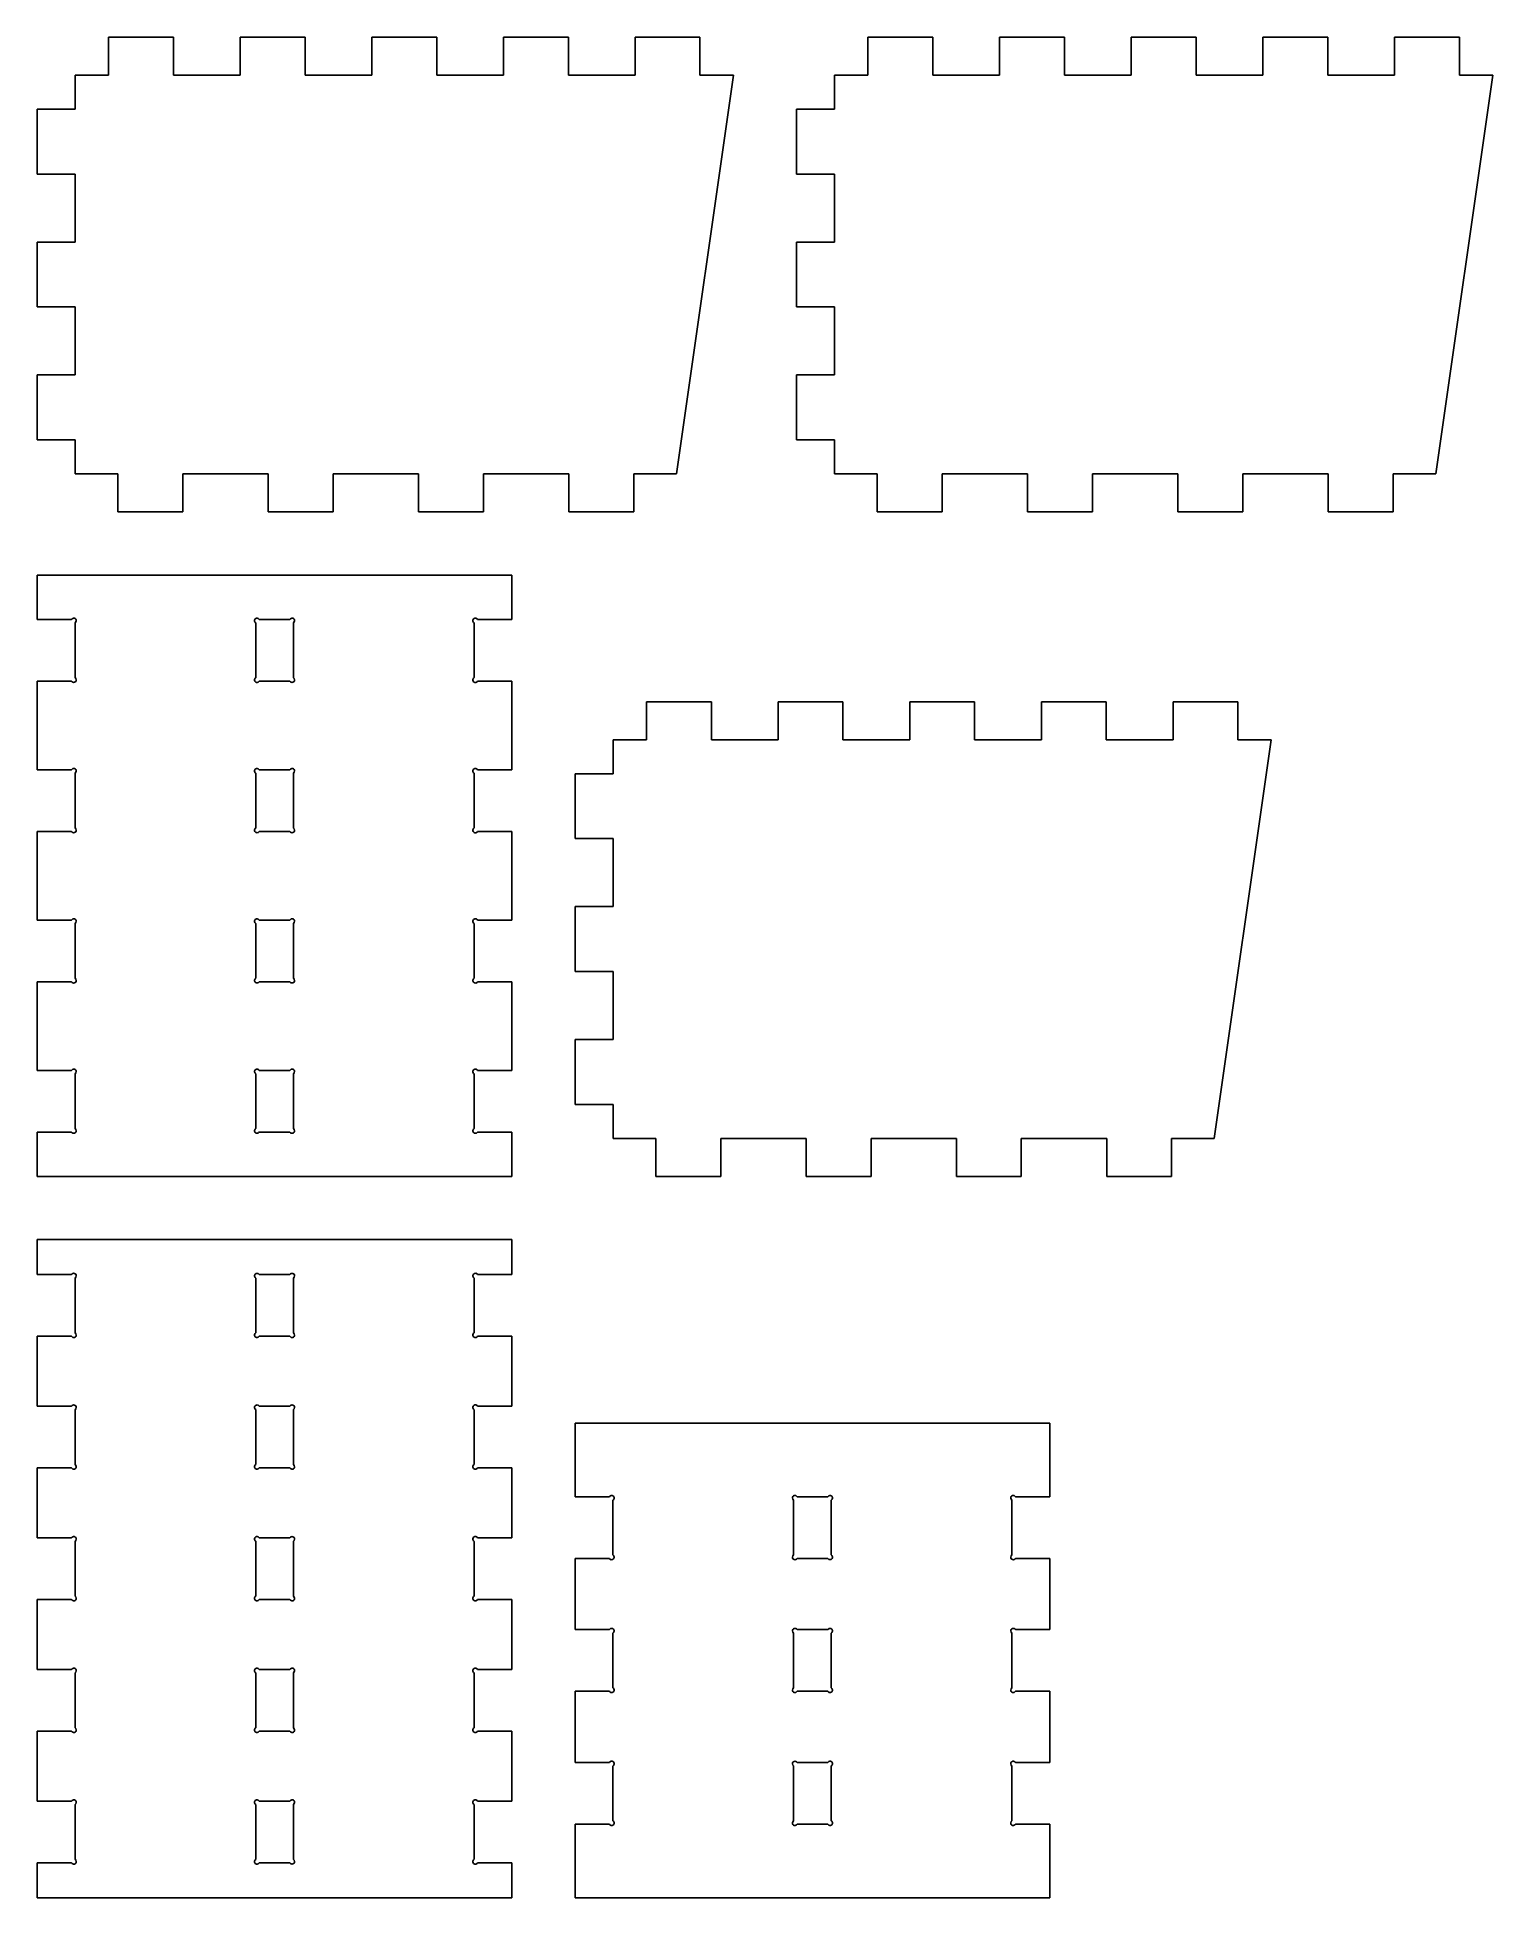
# Model space of a CAD drawing. Extents: x 0 to 230, y 0 to 294.
import ezdxf

# ---------------------------------------------------------------- set-up
doc = ezdxf.new("R2010")
doc.units = 0
doc.header["$MEASUREMENT"] = 0
for name, color, linetype in [('SHAPE2DVIEW', 7, 'CONTINUOUS'), ('SHAPE2DVIEW001', 7, 'CONTINUOUS'), ('SHAPE2DVIEW002', 7, 'CONTINUOUS'), ('SHAPE2DVIEW003', 7, 'CONTINUOUS'), ('SHAPE2DVIEW004', 7, 'CONTINUOUS'), ('SHAPE2DVIEW005', 7, 'CONTINUOUS')]:
    doc.layers.add(name, color=color, linetype=linetype)

msp = doc.modelspace()

# ---------------------------------------------------------------- linework, layer by layer
at = {"layer": 'SHAPE2DVIEW'}
for p, q in [((0, 104), (75, 104)), ((0, 98.475), (0, 104)), ((75, 104), (75, 98.475)), ((0, 98.475), (5.4218, 98.475)), ((5.975, 89.2782), (5.975, 97.9218)), ((34.525, 89.2669), (34.525, 97.9331)), ((35.0669, 98.475), (39.9331, 98.475)), ((40.475, 89.2669), (40.475, 97.9331)), ((69.025, 89.2782), (69.025, 97.9218)), ((69.5782, 98.475), (75, 98.475)), ((0, 88.725), (5.4218, 88.725)), ((0, 77.675), (0, 88.725)), ((35.0669, 88.725), (39.9331, 88.725)), ((69.5782, 88.725), (75, 88.725)), ((75, 88.725), (75, 77.675)), ((0, 77.675), (5.4218, 77.675)), ((5.975, 68.4782), (5.975, 77.1218)), ((34.525, 68.4669), (34.525, 77.1331)), ((35.0669, 77.675), (39.9331, 77.675)), ((40.475, 68.4669), (40.475, 77.1331)), ((69.025, 68.4782), (69.025, 77.1218)), ((69.5782, 77.675), (75, 77.675)), ((0, 67.925), (5.4218, 67.925)), ((0, 56.875), (0, 67.925)), ((35.0669, 67.925), (39.9331, 67.925)), ((69.5782, 67.925), (75, 67.925)), ((75, 67.925), (75, 56.875)), ((0, 56.875), (5.4218, 56.875)), ((5.975, 47.6782), (5.975, 56.3218)), ((34.525, 47.6669), (34.525, 56.3331)), ((35.0669, 56.875), (39.9331, 56.875)), ((40.475, 47.6669), (40.475, 56.3331)), ((69.025, 47.6782), (69.025, 56.3218)), ((69.5782, 56.875), (75, 56.875)), ((0, 47.125), (5.4218, 47.125)), ((0, 36.075), (0, 47.125)), ((35.0669, 47.125), (39.9331, 47.125)), ((69.5782, 47.125), (75, 47.125)), ((75, 47.125), (75, 36.075)), ((0, 36.075), (5.4218, 36.075)), ((5.975, 26.8782), (5.975, 35.5218)), ((34.525, 26.8669), (34.525, 35.5331)), ((35.0669, 36.075), (39.9331, 36.075)), ((40.475, 26.8669), (40.475, 35.5331)), ((69.025, 26.8782), (69.025, 35.5218)), ((69.5782, 36.075), (75, 36.075)), ((0, 26.325), (5.4218, 26.325)), ((0, 15.275), (0, 26.325)), ((35.0669, 26.325), (39.9331, 26.325)), ((69.5782, 26.325), (75, 26.325)), ((75, 26.325), (75, 15.275)), ((0, 15.275), (5.4218, 15.275)), ((5.975, 6.0782), (5.975, 14.7218)), ((34.525, 6.0669), (34.525, 14.7331)), ((35.0669, 15.275), (39.9331, 15.275)), ((40.475, 6.0669), (40.475, 14.7331)), ((69.025, 6.0782), (69.025, 14.7218)), ((69.5782, 15.275), (75, 15.275)), ((0, 0), (0, 5.525)), ((0, 5.525), (5.4218, 5.525)), ((35.0669, 5.525), (39.9331, 5.525)), ((69.5782, 5.525), (75, 5.525)), ((75, 5.525), (75, 0)), ((75, 0), (0, 0))]:
    msp.add_line(p, q, dxfattribs=at)
for centre, radius, start, end in [((5.7725, 98.2725), 0.405, 0, 150), ((5.7725, 98.2725), 0.405, -60, 0), ((34.7233, 98.2767), 0.3967, 30, -120), ((40.2767, 98.2767), 0.3967, 0, 150), ((40.2767, 98.2767), 0.3967, -60, 0), ((69.2275, 98.2725), 0.405, 30, -120), ((5.7725, 88.9275), 0.405, -150, 0), ((5.7725, 88.9275), 0.405, 0, 60), ((34.7233, 88.9233), 0.3967, 120, -30), ((40.2767, 88.9233), 0.3967, -150, 0), ((40.2767, 88.9233), 0.3967, 0, 60), ((69.2275, 88.9275), 0.405, 120, -30), ((5.7725, 77.4725), 0.405, 0, 150), ((5.7725, 77.4725), 0.405, -60, 0), ((34.7233, 77.4767), 0.3967, 30, -120), ((40.2767, 77.4767), 0.3967, 0, 150), ((40.2767, 77.4767), 0.3967, -60, 0), ((69.2275, 77.4725), 0.405, 30, -120), ((5.7725, 68.1275), 0.405, -150, 0), ((5.7725, 68.1275), 0.405, 0, 60), ((34.7233, 68.1233), 0.3967, 120, -30), ((40.2767, 68.1233), 0.3967, -150, 0), ((40.2767, 68.1233), 0.3967, 0, 60), ((69.2275, 68.1275), 0.405, 120, -30), ((5.7725, 56.6725), 0.405, 0, 150), ((5.7725, 56.6725), 0.405, -60, 0), ((34.7233, 56.6767), 0.3967, 30, -120), ((40.2767, 56.6767), 0.3967, 0, 150), ((40.2767, 56.6767), 0.3967, -60, 0), ((69.2275, 56.6725), 0.405, 30, -120), ((5.7725, 47.3275), 0.405, -150, 0), ((5.7725, 47.3275), 0.405, 0, 60), ((34.7233, 47.3233), 0.3967, 120, -30), ((40.2767, 47.3233), 0.3967, -150, 0), ((40.2767, 47.3233), 0.3967, 0, 60), ((69.2275, 47.3275), 0.405, 120, -30), ((5.7725, 35.8725), 0.405, 0, 150), ((5.7725, 35.8725), 0.405, -60, 0), ((34.7233, 35.8767), 0.3967, 30, -120), ((40.2767, 35.8767), 0.3967, 0, 150), ((40.2767, 35.8767), 0.3967, -60, 0), ((69.2275, 35.8725), 0.405, 30, -120), ((5.7725, 26.5275), 0.405, -150, 0), ((5.7725, 26.5275), 0.405, 0, 60), ((34.7233, 26.5233), 0.3967, 120, -30), ((40.2767, 26.5233), 0.3967, -150, 0), ((40.2767, 26.5233), 0.3967, 0, 60), ((69.2275, 26.5275), 0.405, 120, -30), ((5.7725, 15.0725), 0.405, 0, 150), ((5.7725, 15.0725), 0.405, -60, 0), ((34.7233, 15.0767), 0.3967, 30, -120), ((40.2767, 15.0767), 0.3967, 0, 150), ((40.2767, 15.0767), 0.3967, -60, 0), ((69.2275, 15.0725), 0.405, 30, -120), ((5.7725, 5.7275), 0.405, 0, 60), ((34.7233, 5.7233), 0.3967, 120, -30), ((40.2767, 5.7233), 0.3967, 0, 60), ((69.2275, 5.7275), 0.405, 120, -30), ((5.7725, 5.7275), 0.405, -150, 0), ((40.2767, 5.7233), 0.3967, -150, 0)]:
    msp.add_arc(centre, radius, start, end, dxfattribs=at)
at = {"layer": 'SHAPE2DVIEW001'}
for p, q in [((85, 75), (85, 63.375)), ((160, 75), (85, 75)), ((160, 63.375), (160, 75)), ((90.4218, 63.375), (85, 63.375)), ((90.975, 54.1782), (90.975, 62.8218)), ((119.525, 54.1669), (119.525, 62.8331)), ((124.933, 63.375), (120.067, 63.375)), ((125.475, 54.1669), (125.475, 62.8331)), ((154.025, 54.1782), (154.025, 62.8218)), ((160, 63.375), (154.578, 63.375)), ((85, 53.625), (85, 42.375)), ((90.4218, 53.625), (85, 53.625)), ((124.933, 53.625), (120.067, 53.625)), ((160, 53.625), (154.578, 53.625)), ((160, 42.375), (160, 53.625)), ((90.4218, 42.375), (85, 42.375)), ((90.975, 33.1782), (90.975, 41.8218)), ((119.525, 33.1669), (119.525, 41.8331)), ((124.933, 42.375), (120.067, 42.375)), ((125.475, 33.1669), (125.475, 41.8331)), ((154.025, 33.1782), (154.025, 41.8218)), ((160, 42.375), (154.578, 42.375)), ((85, 32.625), (85, 21.375)), ((90.4218, 32.625), (85, 32.625)), ((124.933, 32.625), (120.067, 32.625)), ((160, 32.625), (154.578, 32.625)), ((160, 21.375), (160, 32.625)), ((90.4218, 21.375), (85, 21.375)), ((90.975, 12.1782), (90.975, 20.8218)), ((119.525, 12.1669), (119.525, 20.8331)), ((124.933, 21.375), (120.067, 21.375)), ((125.475, 12.1669), (125.475, 20.8331)), ((154.025, 12.1782), (154.025, 20.8218)), ((160, 21.375), (154.578, 21.375)), ((85, 11.625), (85, 0)), ((90.4218, 11.625), (85, 11.625)), ((124.933, 11.625), (120.067, 11.625)), ((160, 11.625), (154.578, 11.625)), ((160, 0), (160, 11.625)), ((85, 0), (160, 0))]:
    msp.add_line(p, q, dxfattribs=at)
for centre, radius, start, end in [((90.7725, 63.1725), 0.405, -60, 150), ((119.723, 63.1767), 0.3967, 30, 180), ((119.723, 63.1767), 0.3967, 180, -120), ((125.277, 63.1767), 0.3967, -60, 150), ((154.227, 63.1725), 0.405, 30, 180), ((154.227, 63.1725), 0.405, 180, -120), ((90.7725, 53.8275), 0.405, -150, 60), ((119.723, 53.8233), 0.3967, 120, 180), ((119.723, 53.8233), 0.3967, 180, -30), ((125.277, 53.8233), 0.3967, -150, 60), ((154.227, 53.8275), 0.405, 120, 180), ((154.227, 53.8275), 0.405, 180, -30), ((90.7725, 42.1725), 0.405, -60, 150), ((119.723, 42.1767), 0.3967, 30, 180), ((119.723, 42.1767), 0.3967, 180, -120), ((125.277, 42.1767), 0.3967, -60, 150), ((154.227, 42.1725), 0.405, 30, 180), ((154.227, 42.1725), 0.405, 180, -120), ((90.7725, 32.8275), 0.405, -150, 60), ((119.723, 32.8233), 0.3967, 120, 180), ((119.723, 32.8233), 0.3967, 180, -30), ((125.277, 32.8233), 0.3967, -150, 60), ((154.227, 32.8275), 0.405, 120, 180), ((154.227, 32.8275), 0.405, 180, -30), ((90.7725, 21.1725), 0.405, -60, 150), ((119.723, 21.1767), 0.3967, 30, 180), ((119.723, 21.1767), 0.3967, 180, -120), ((125.277, 21.1767), 0.3967, -60, 150), ((154.227, 21.1725), 0.405, 30, 180), ((154.227, 21.1725), 0.405, 180, -120), ((90.7725, 11.8275), 0.405, -150, 60), ((119.723, 11.8233), 0.3967, 120, 180), ((119.723, 11.8233), 0.3967, 180, -30), ((125.277, 11.8233), 0.3967, -150, 60), ((154.227, 11.8275), 0.405, 120, 180), ((154.227, 11.8275), 0.405, 180, -30)]:
    msp.add_arc(centre, radius, start, end, dxfattribs=at)
at = {"layer": 'SHAPE2DVIEW002'}
for p, q in [((75, 209), (0, 209)), ((0, 202), (0, 209)), ((75, 209), (75, 202)), ((0, 202), (5.4218, 202)), ((5.975, 201.447), (5.975, 192.803)), ((34.525, 201.458), (34.525, 192.792)), ((35.0669, 202), (39.9331, 202)), ((40.475, 201.458), (40.475, 192.792)), ((69.025, 201.447), (69.025, 192.803)), ((69.5782, 202), (75, 202)), ((0, 192.25), (5.4218, 192.25)), ((0, 178.25), (0, 192.25)), ((35.0669, 192.25), (39.9331, 192.25)), ((69.5782, 192.25), (75, 192.25)), ((75, 192.25), (75, 178.25)), ((0, 178.25), (5.4218, 178.25)), ((5.975, 177.697), (5.975, 169.053)), ((34.525, 177.708), (34.525, 169.042)), ((35.0669, 178.25), (39.9331, 178.25)), ((40.475, 177.708), (40.475, 169.042)), ((69.025, 177.697), (69.025, 169.053)), ((69.5782, 178.25), (75, 178.25)), ((0, 168.5), (5.4218, 168.5)), ((0, 154.5), (0, 168.5)), ((35.0669, 168.5), (39.9331, 168.5)), ((69.5782, 168.5), (75, 168.5)), ((75, 168.5), (75, 154.5)), ((0, 154.5), (5.4218, 154.5)), ((5.975, 153.947), (5.975, 145.303)), ((34.525, 153.958), (34.525, 145.292)), ((35.0669, 154.5), (39.9331, 154.5)), ((40.475, 153.958), (40.475, 145.292)), ((69.025, 153.947), (69.025, 145.303)), ((69.5782, 154.5), (75, 154.5)), ((0, 144.75), (5.4218, 144.75)), ((0, 130.75), (0, 144.75)), ((35.0669, 144.75), (39.9331, 144.75)), ((69.5782, 144.75), (75, 144.75)), ((75, 144.75), (75, 130.75)), ((0, 130.75), (5.4218, 130.75)), ((5.975, 130.197), (5.975, 121.553)), ((34.525, 130.208), (34.525, 121.542)), ((35.0669, 130.75), (39.9331, 130.75)), ((40.475, 130.208), (40.475, 121.542)), ((69.025, 130.197), (69.025, 121.553)), ((69.5782, 130.75), (75, 130.75)), ((0, 114), (0, 121)), ((0, 121), (5.4218, 121)), ((35.0669, 121), (39.9331, 121)), ((69.5782, 121), (75, 121)), ((75, 121), (75, 114)), ((75, 114), (0, 114))]:
    msp.add_line(p, q, dxfattribs=at)
for centre, radius, start, end in [((5.7725, 201.798), 0.405, 0, 150), ((5.7725, 201.798), 0.405, -60, 0), ((34.7233, 201.802), 0.3967, 30, -120), ((40.2767, 201.802), 0.3967, 0, 150), ((40.2767, 201.802), 0.3967, -60, 0), ((69.2275, 201.798), 0.405, 30, -120), ((5.7725, 192.452), 0.405, -150, 0), ((5.7725, 192.452), 0.405, 0, 60), ((34.7233, 192.448), 0.3967, 120, -30), ((40.2767, 192.448), 0.3967, -150, 0), ((40.2767, 192.448), 0.3967, 0, 60), ((69.2275, 192.452), 0.405, 120, -30), ((5.7725, 178.048), 0.405, 0, 150), ((5.7725, 178.048), 0.405, -60, 0), ((34.7233, 178.052), 0.3967, 30, -120), ((40.2767, 178.052), 0.3967, 0, 150), ((40.2767, 178.052), 0.3967, -60, 0), ((69.2275, 178.048), 0.405, 30, -120), ((5.7725, 168.702), 0.405, -150, 0), ((5.7725, 168.702), 0.405, 0, 60), ((34.7233, 168.698), 0.3967, 120, -30), ((40.2767, 168.698), 0.3967, -150, 0), ((40.2767, 168.698), 0.3967, 0, 60), ((69.2275, 168.702), 0.405, 120, -30), ((5.7725, 154.298), 0.405, 0, 150), ((5.7725, 154.298), 0.405, -60, 0), ((34.7233, 154.302), 0.3967, 30, -120), ((40.2767, 154.302), 0.3967, 0, 150), ((40.2767, 154.302), 0.3967, -60, 0), ((69.2275, 154.298), 0.405, 30, -120), ((5.7725, 144.952), 0.405, -150, 0), ((5.7725, 144.952), 0.405, 0, 60), ((34.7233, 144.948), 0.3967, 120, -30), ((40.2767, 144.948), 0.3967, -150, 0), ((40.2767, 144.948), 0.3967, 0, 60), ((69.2275, 144.952), 0.405, 120, -30), ((5.7725, 130.548), 0.405, 0, 150), ((5.7725, 130.548), 0.405, -60, 0), ((34.7233, 130.552), 0.3967, 30, -120), ((40.2767, 130.552), 0.3967, 0, 150), ((40.2767, 130.552), 0.3967, -60, 0), ((69.2275, 130.548), 0.405, 30, -120), ((5.7725, 121.203), 0.405, -150, 0), ((5.7725, 121.203), 0.405, 0, 60), ((34.7233, 121.198), 0.3967, 120, -30), ((40.2767, 121.198), 0.3967, -150, 0), ((40.2767, 121.198), 0.3967, 0, 60), ((69.2275, 121.203), 0.405, 120, -30)]:
    msp.add_arc(centre, radius, start, end, dxfattribs=at)
at = {"layer": 'SHAPE2DVIEW003'}
for p, q in [((96.275, 189), (106.525, 189)), ((96.275, 183), (96.275, 189)), ((106.525, 183), (106.525, 189)), ((117.075, 189), (127.325, 189)), ((117.075, 183), (117.075, 189)), ((127.325, 183), (127.325, 189)), ((137.875, 189), (148.125, 189)), ((137.875, 183), (137.875, 189)), ((148.125, 183), (148.125, 189)), ((158.675, 189), (168.925, 189)), ((158.675, 183), (158.675, 189)), ((168.925, 183), (168.925, 189)), ((179.475, 189), (189.725, 189)), ((179.475, 183), (179.475, 189)), ((189.725, 183), (189.725, 189)), ((91, 183), (91, 177.625)), ((96.275, 183), (91, 183)), ((117.075, 183), (106.525, 183)), ((137.875, 183), (127.325, 183)), ((158.675, 183), (148.125, 183)), ((179.475, 183), (168.925, 183)), ((195, 183), (186, 120)), ((195, 183), (189.725, 183)), ((91, 177.625), (85, 177.625)), ((85, 167.375), (85, 177.625)), ((91, 167.375), (85, 167.375)), ((91, 167.375), (91, 156.625)), ((91, 156.625), (85, 156.625)), ((85, 146.375), (85, 156.625)), ((91, 146.375), (85, 146.375)), ((91, 146.375), (91, 135.625)), ((85, 125.375), (85, 135.625)), ((91, 135.625), (85, 135.625)), ((91, 125.375), (85, 125.375)), ((91, 125.375), (91, 120)), ((91, 120), (97.75, 120)), ((97.75, 120), (97.75, 114)), ((108, 120), (108, 114)), ((108, 120), (121.5, 120)), ((121.5, 120), (121.5, 114)), ((131.75, 120), (131.75, 114)), ((131.75, 120), (145.25, 120)), ((145.25, 120), (145.25, 114)), ((155.5, 120), (155.5, 114)), ((155.5, 120), (169, 120)), ((169, 120), (169, 114)), ((179.25, 120), (186, 120)), ((179.25, 120), (179.25, 114)), ((108, 114), (97.75, 114)), ((131.75, 114), (121.5, 114)), ((155.5, 114), (145.25, 114)), ((179.25, 114), (169, 114))]:
    msp.add_line(p, q, dxfattribs=at)
at = {"layer": 'SHAPE2DVIEW004'}
for p, q in [((11.275, 294), (21.525, 294)), ((11.275, 288), (11.275, 294)), ((21.525, 288), (21.525, 294)), ((32.075, 294), (42.325, 294)), ((32.075, 288), (32.075, 294)), ((42.325, 288), (42.325, 294)), ((52.875, 294), (63.125, 294)), ((52.875, 288), (52.875, 294)), ((63.125, 288), (63.125, 294)), ((73.675, 294), (83.925, 294)), ((73.675, 288), (73.675, 294)), ((83.925, 288), (83.925, 294)), ((94.475, 294), (104.725, 294)), ((94.475, 288), (94.475, 294)), ((104.725, 288), (104.725, 294)), ((6, 288), (6, 282.625)), ((11.275, 288), (6, 288)), ((32.075, 288), (21.525, 288)), ((52.875, 288), (42.325, 288)), ((73.675, 288), (63.125, 288)), ((94.475, 288), (83.925, 288)), ((110, 288), (101, 225)), ((110, 288), (104.725, 288)), ((6, 282.625), (0, 282.625)), ((0, 272.375), (0, 282.625)), ((6, 272.375), (0, 272.375)), ((6, 272.375), (6, 261.625)), ((6, 261.625), (0, 261.625)), ((0, 251.375), (0, 261.625)), ((6, 251.375), (0, 251.375)), ((6, 251.375), (6, 240.625)), ((0, 230.375), (0, 240.625)), ((6, 240.625), (0, 240.625)), ((6, 230.375), (0, 230.375)), ((6, 230.375), (6, 225)), ((6, 225), (12.75, 225)), ((12.75, 225), (12.75, 219)), ((23, 225), (23, 219)), ((23, 225), (36.5, 225)), ((36.5, 225), (36.5, 219)), ((46.75, 225), (46.75, 219)), ((46.75, 225), (60.25, 225)), ((60.25, 225), (60.25, 219)), ((70.5, 225), (70.5, 219)), ((70.5, 225), (84, 225)), ((84, 225), (84, 219)), ((94.25, 225), (101, 225)), ((94.25, 225), (94.25, 219)), ((23, 219), (12.75, 219)), ((46.75, 219), (36.5, 219)), ((70.5, 219), (60.25, 219)), ((94.25, 219), (84, 219))]:
    msp.add_line(p, q, dxfattribs=at)
at = {"layer": 'SHAPE2DVIEW005'}
for p, q in [((131.275, 294), (141.525, 294)), ((131.275, 288), (131.275, 294)), ((141.525, 288), (141.525, 294)), ((152.075, 294), (162.325, 294)), ((152.075, 288), (152.075, 294)), ((162.325, 288), (162.325, 294)), ((172.875, 294), (183.125, 294)), ((172.875, 288), (172.875, 294)), ((183.125, 288), (183.125, 294)), ((193.675, 294), (203.925, 294)), ((193.675, 288), (193.675, 294)), ((203.925, 288), (203.925, 294)), ((214.475, 294), (224.725, 294)), ((214.475, 288), (214.475, 294)), ((224.725, 288), (224.725, 294)), ((126, 288), (126, 282.625)), ((131.275, 288), (126, 288)), ((152.075, 288), (141.525, 288)), ((172.875, 288), (162.325, 288)), ((193.675, 288), (183.125, 288)), ((214.475, 288), (203.925, 288)), ((230, 288), (221, 225)), ((230, 288), (224.725, 288)), ((126, 282.625), (120, 282.625)), ((120, 272.375), (120, 282.625)), ((126, 272.375), (120, 272.375)), ((126, 272.375), (126, 261.625)), ((126, 261.625), (120, 261.625)), ((120, 251.375), (120, 261.625)), ((126, 251.375), (120, 251.375)), ((126, 251.375), (126, 240.625)), ((120, 230.375), (120, 240.625)), ((126, 240.625), (120, 240.625)), ((126, 230.375), (120, 230.375)), ((126, 230.375), (126, 225)), ((126, 225), (132.75, 225)), ((132.75, 225), (132.75, 219)), ((143, 225), (143, 219)), ((143, 225), (156.5, 225)), ((156.5, 225), (156.5, 219)), ((166.75, 225), (166.75, 219)), ((166.75, 225), (180.25, 225)), ((180.25, 225), (180.25, 219)), ((190.5, 225), (190.5, 219)), ((190.5, 225), (204, 225)), ((204, 225), (204, 219)), ((214.25, 225), (221, 225)), ((214.25, 225), (214.25, 219)), ((143, 219), (132.75, 219)), ((166.75, 219), (156.5, 219)), ((190.5, 219), (180.25, 219)), ((214.25, 219), (204, 219))]:
    msp.add_line(p, q, dxfattribs=at)

doc.saveas('drawing.dxf')
